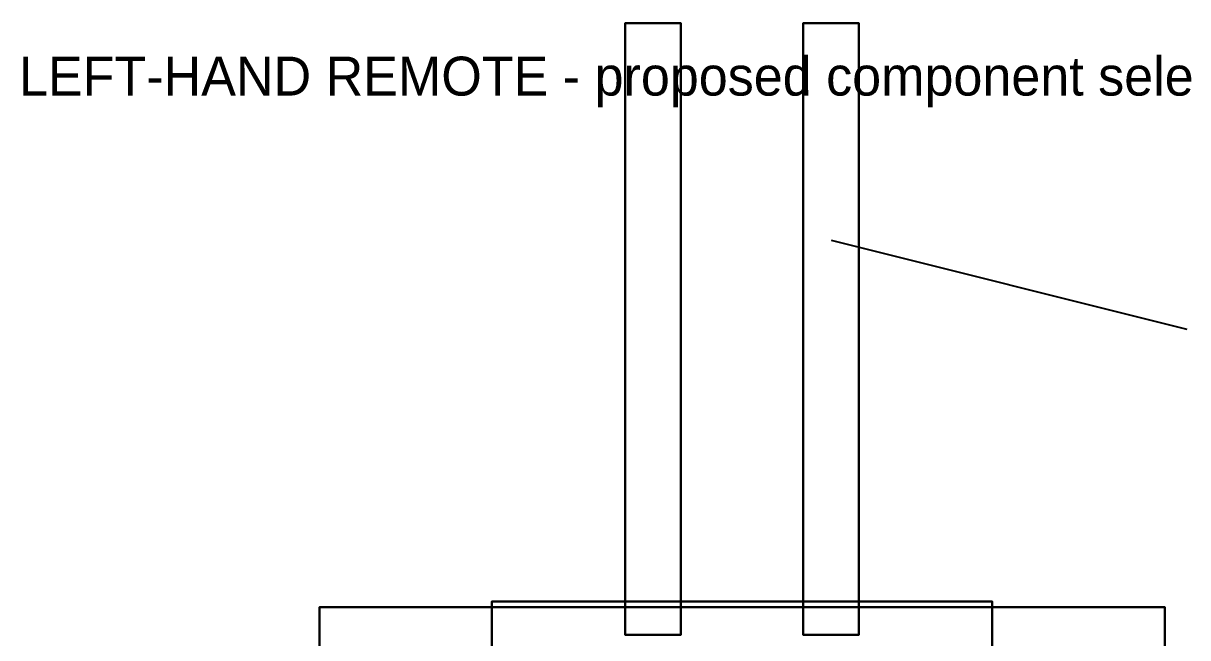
# Model space of a CAD drawing. Extents: x -65 to 400, y -475 to 105.
# Drawn here: x 165.4 to 270.1, y 29.2 to 84.5 of the extents above; entities that cross this region are included whole.
import ezdxf

# ---------------------------------------------------------------- set-up
doc = ezdxf.new("R2010")
doc.units = 0
for name, color, linetype in [('LABELS', 2, 'CONTINUOUS'), ('REMOTE_FRAME', 8, 'CONTINUOUS'), ('REMOTE_SENSORS', 30, 'CONTINUOUS')]:
    doc.layers.add(name, color=color, linetype=linetype)

msp = doc.modelspace()

# ---------------------------------------------------------------- linework, layer by layer
at = {"layer": 'LABELS'}
msp.add_line((238, 65, 4), (270, 57, 12), dxfattribs=at)
at = {"layer": 'REMOTE_FRAME'}
for points in [[(207.5, -32.5), (252.5, -32.5), (252.5, 32.5), (207.5, 32.5)], [(207.5, -32.5, 2.2), (252.5, -32.5, 2.2), (252.5, 32.5, 2.2), (207.5, 32.5, 2.2)], [(252.5, 32.5), (207.5, 32.5), (207.5, 32.5, 2.2), (252.5, 32.5, 2.2)], [(207.5, 32.5), (207.5, -32.5), (207.5, -32.5, 2.2), (207.5, 32.5, 2.2)], [(252.5, -32.5), (252.5, 32.5), (252.5, 32.5, 2.2), (252.5, -32.5, 2.2)], [(192, 20, -1), (268, 20, -1), (268, 32, -1), (192, 32, -1)], [(192, 20), (268, 20), (268, 32), (192, 32)], [(268, 32, -1), (192, 32, -1), (192, 32), (268, 32)], [(192, 32, -1), (192, 20, -1), (192, 20), (192, 32)], [(268, 20, -1), (268, 32, -1), (268, 32), (268, 20)]]:
    msp.add_3dface(points, dxfattribs=at)
at = {"layer": 'REMOTE_SENSORS'}
for points in [[(219.5, 29.5, 3), (224.5, 29.5, 3), (224.5, 84.5, 3), (219.5, 84.5, 3)], [(219.5, 29.5, 3.7), (224.5, 29.5, 3.7), (224.5, 84.5, 3.7), (219.5, 84.5, 3.7)], [(224.5, 84.5, 3), (219.5, 84.5, 3), (219.5, 84.5, 3.7), (224.5, 84.5, 3.7)], [(219.5, 84.5, 3), (219.5, 29.5, 3), (219.5, 29.5, 3.7), (219.5, 84.5, 3.7)], [(224.5, 29.5, 3), (224.5, 84.5, 3), (224.5, 84.5, 3.7), (224.5, 29.5, 3.7)], [(235.5, 29.5, 3), (240.5, 29.5, 3), (240.5, 84.5, 3), (235.5, 84.5, 3)], [(235.5, 29.5, 3.7), (240.5, 29.5, 3.7), (240.5, 84.5, 3.7), (235.5, 84.5, 3.7)], [(240.5, 84.5, 3), (235.5, 84.5, 3), (235.5, 84.5, 3.7), (240.5, 84.5, 3.7)], [(235.5, 84.5, 3), (235.5, 29.5, 3), (235.5, 29.5, 3.7), (235.5, 84.5, 3.7)], [(240.5, 29.5, 3), (240.5, 84.5, 3), (240.5, 84.5, 3.7), (240.5, 29.5, 3.7)], [(219.5, 29.5, 3), (224.5, 29.5, 3), (224.5, 29.5, 3.7), (219.5, 29.5, 3.7)], [(235.5, 29.5, 3), (240.5, 29.5, 3), (240.5, 29.5, 3.7), (235.5, 29.5, 3.7)]]:
    msp.add_3dface(points, dxfattribs=at)

# ---------------------------------------------------------------- texts
at = {"layer": 'LABELS'}
msp.add_text('LEFT-HAND REMOTE - proposed component selection', height=3.5, dxfattribs=at).set_placement((165, 78))

doc.saveas('drawing.dxf')
